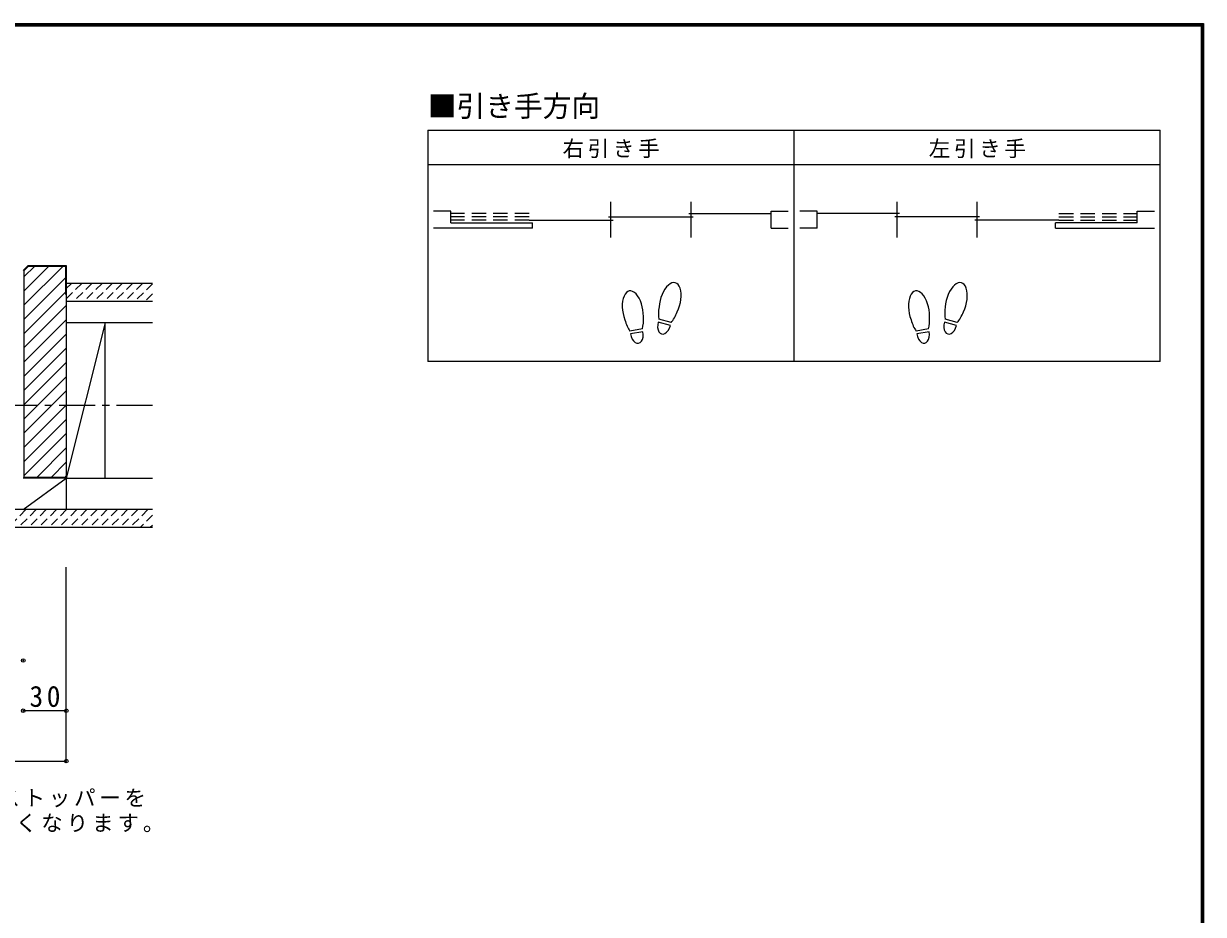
# Model space of a CAD drawing. Units: millimetres at full size, sheet at 1:5; details may follow other scales. Extents: x -973 to 977, y -718 to 696.
# Drawn here: x 155 to 977, y 76 to 696 of the extents above; entities that cross this region are included whole.
import ezdxf
from ezdxf.enums import TextEntityAlignment as Align

# ---------------------------------------------------------------- set-up
doc = ezdxf.new("R2010")
doc.units = ezdxf.units.MM
doc.header["$LTSCALE"] = 5
doc.header["$PDMODE"] = 32
doc.header["$PDSIZE"] = 2.5
for name, pattern in [('CHAIN1', [8, 5, -1, 1, -1]), ('DASHED1', [1.8, 1.2, -0.6]), ('DASHED2', [3, 2, -1])]:
    doc.linetypes.add(name, pattern=pattern)
for name, color, linetype, lineweight in [('0-1_通り芯', 4, 'CHAIN1', 9), ('0-2_柱', 7, 'Continuous', 9), ('0-3_仕上げ', 2, 'Continuous', 9), ('0-4_枠', 3, 'Continuous', 9), ('0-8_戸当り', 3, 'Continuous', 9), ('0-A_文字', 7, 'Continuous', 9), ('0-B_寸法', 7, 'Continuous', 9), ('0-C_ハッチ', 4, 'DASHED1', 9), ('F-0_補助線', 7, 'Continuous', 9)]:
    doc.layers.add(name, color=color, linetype=linetype, lineweight=lineweight)
doc.styles.add('ＭＳ ゴシック', font='')
doc.styles.get('ＭＳ ゴシック').set_extended_font_data('MS Gothic')

msp = doc.modelspace()

# ---------------------------------------------------------------- linework, layer by layer
at = {"layer": '0-1_通り芯'}
msp.add_line((244.795, 430), (-770.339, 430), dxfattribs=at)
at = {"layer": '0-2_柱'}
for p, q in [((244.795, 487.5), (184.795, 487.5)), ((211.795, 487.5), (184.795, 379.5)), ((184.795, 487.5), (184.795, 379.5)), ((211.795, 379.5), (211.795, 487.5)), ((154.795, 357.5), (184.795, 379.5)), ((184.795, 379.5), (244.795, 379.5))]:
    msp.add_line(p, q, dxfattribs=at)
at = {"layer": '0-3_仕上げ'}
for p, q in [((184.795, 515), (184.795, 502.5)), ((244.795, 515), (184.795, 515)), ((244.795, 502.5), (184.795, 502.5)), ((244.795, 357.5), (21.653, 357.5)), ((244.795, 345), (21.653, 345))]:
    msp.add_line(p, q, dxfattribs=at)
at = {"layer": '0-3_仕上げ', "color": 7}
msp.add_line((184.795, 379.5), (184.795, 357.5), dxfattribs=at)
at = {"layer": '0-4_枠'}
for p, q in [((158.295, 527.5), (154.795, 524)), ((158.502, 527), (155.295, 523.793)), ((158.295, 527.5), (184.795, 527.5)), ((184.795, 527.5), (184.795, 379.5)), ((155.295, 523.793), (155.295, 380)), ((184.295, 507.5), (184.795, 507.5)), ((184.795, 379.5), (154.795, 379.5)), ((184.795, 380), (155.295, 380))]:
    msp.add_line(p, q, dxfattribs=at)
msp.add_lwpolyline([(158.502, 527), (184.295, 527), (184.295, 507.5)], dxfattribs=at)
at = {"layer": '0-8_戸当り'}
for p, q in [((564.072, 546.929), (564.072, 571.729)), ((619.833, 546.929), (619.833, 571.729)), ((763.356, 546.929), (763.356, 571.729)), ((819.117, 546.929), (819.117, 571.729)), ((605.445, 485.706), (596.965, 487.978)), ((605.989, 487.735), (597.508, 490.007)), ((804.729, 485.706), (796.248, 487.978)), ((805.272, 487.735), (796.792, 490.007)), ((585.978, 483.378), (577.331, 481.853)), ((586.342, 481.31), (577.696, 479.785)), ((785.261, 483.378), (776.615, 481.853)), ((785.626, 481.31), (776.98, 479.785))]:
    msp.add_line(p, q, dxfattribs=at)
at = {"layer": '0-8_戸当り', "color": 2}
for p, q in [((452.55, 565.329), (440.55, 565.329)), ((452.55, 557.129), (452.55, 565.329)), ((507.111, 558.929), (565.672, 558.929)), ((562.472, 561.329), (621.433, 561.329)), ((618.233, 563.729), (675.595, 563.729)), ((675.595, 565.329), (687.595, 565.329)), ((675.595, 553.529), (675.595, 565.329)), ((707.595, 565.329), (695.595, 565.329)), ((707.595, 553.529), (707.595, 565.329)), ((764.956, 563.729), (707.595, 563.729)), ((820.717, 561.329), (761.756, 561.329)), ((876.078, 558.929), (817.517, 558.929)), ((930.639, 565.329), (942.639, 565.329)), ((930.639, 557.129), (930.639, 565.329)), ((509.511, 553.529), (440.55, 553.529)), ((452.55, 557.129), (509.511, 557.129)), ((509.511, 553.529), (509.511, 557.129)), ((675.595, 553.529), (687.595, 553.529)), ((707.595, 553.529), (695.595, 553.529)), ((930.639, 557.129), (873.678, 557.129)), ((873.678, 553.529), (873.678, 557.129)), ((873.678, 553.529), (942.639, 553.529))]:
    msp.add_line(p, q, dxfattribs=at)
at = {"layer": '0-8_戸当り', "linetype": 'DASHED2'}
for p, q in [((507.111, 563.729), (452.55, 563.729)), ((507.111, 561.329), (452.55, 561.329)), ((507.111, 558.929), (452.55, 558.929)), ((876.078, 563.729), (930.639, 563.729)), ((876.078, 561.329), (930.639, 561.329)), ((876.078, 558.929), (930.639, 558.929))]:
    msp.add_line(p, q, dxfattribs=at)
at = {"layer": '0-8_戸当り'}
for centre, major_axis, ratio, start_param, end_param in [((579.316, 495.877), (-2.445, 13.867), 0.5, 4.3405914, 8.2257792), ((605.234, 501.878), (3.644, 13.601), 0.5, 4.3405914, 8.2257792), ((778.6, 495.877), (-2.445, 13.867), 0.5, 4.3405914, 8.2257792), ((804.517, 501.878), (3.644, 13.601), 0.5, 4.3405914, 8.2257792), ((605.13, 501.489), (4.416, 16.48), 0.4, 1.8506333, 2.4428768), ((605.13, 501.489), (4.416, 16.48), 0.4, 3.8403085, 4.432552), ((804.413, 501.489), (4.416, 16.48), 0.4, 1.8506333, 2.4428768), ((804.413, 501.489), (4.416, 16.48), 0.4, 3.8403085, 4.432552), ((579.386, 495.481), (-2.963, 16.802), 0.4, 1.8506333, 2.4428768), ((579.386, 495.481), (-2.963, 16.802), 0.4, 3.8403085, 4.432552), ((601.205, 486.842), (1.894, 7.067), 0.6, 1.5707963, 4.712389), ((778.67, 495.481), (-2.963, 16.802), 0.4, 1.8506333, 2.4428768), ((778.67, 495.481), (-2.963, 16.802), 0.4, 3.8403085, 4.432552), ((800.489, 486.842), (1.894, 7.067), 0.6, 1.5707963, 4.712389), ((582.019, 480.548), (-1.27, 7.205), 0.6, 1.5707963, 4.712389), ((781.303, 480.548), (-1.27, 7.205), 0.6, 1.5707963, 4.712389)]:
    msp.add_ellipse(centre, major_axis=major_axis, ratio=ratio, start_param=start_param, end_param=end_param, dxfattribs=at)
at = {"layer": '0-A_文字', "color": 3}
for p, q in [((436.55, 621.667), (436.55, 460.667)), ((436.55, 621.667), (946.639, 621.667)), ((691.595, 460.667), (691.595, 621.667)), ((946.639, 460.667), (946.639, 621.667)), ((436.55, 597.667), (946.639, 597.667)), ((946.639, 460.667), (436.55, 460.667))]:
    msp.add_line(p, q, dxfattribs=at)
at = {"layer": '0-B_寸法', "color": 4}
for p, q in [((184.795, 182.5), (184.795, 317.5)), ((184.795, 217.5), (154.795, 217.5)), ((-710.339, 182.5), (184.795, 182.5))]:
    msp.add_line(p, q, dxfattribs=at)
at = {"layer": '0-B_寸法'}
for p in [(154.795, 252.5), (154.795, 217.5), (184.795, 217.5), (184.795, 182.5)]:
    msp.add_point(p, dxfattribs=at)
at = {"layer": '0-C_ハッチ', "linetype": 'Continuous'}
for p, q in [((155.295, 519.537), (162.758, 527)), ((155.295, 499.738), (182.557, 527)), ((155.295, 509.637), (172.658, 527)), ((155.295, 489.838), (184.295, 518.838)), ((155.295, 479.939), (184.295, 508.939)), ((155.295, 470.039), (184.795, 499.539)), ((155.295, 460.14), (184.795, 489.64)), ((155.295, 450.24), (184.795, 479.74)), ((155.295, 440.341), (184.795, 469.841)), ((155.295, 430.441), (184.795, 459.941)), ((155.295, 420.542), (184.795, 450.042)), ((155.295, 410.642), (184.795, 440.142)), ((155.295, 400.743), (184.795, 430.243)), ((155.295, 390.843), (184.795, 420.343)), ((155.295, 380.944), (184.795, 410.444)), ((164.25, 380), (184.795, 400.544)), ((174.15, 380), (184.795, 390.645)), ((184.049, 380), (184.795, 380.745))]:
    msp.add_line(p, q, dxfattribs=at)
at = {"layer": '0-C_ハッチ'}
for p, q in [((195.515, 515), (184.795, 504.279)), ((188.444, 515), (184.795, 511.351)), ((202.586, 515), (190.086, 502.5)), ((209.657, 515), (197.157, 502.5)), ((216.728, 515), (204.228, 502.5)), ((223.799, 515), (211.299, 502.5)), ((230.87, 515), (218.37, 502.5)), ((237.942, 515), (225.442, 502.5)), ((244.795, 514.782), (232.513, 502.5)), ((244.795, 507.711), (239.584, 502.5)), ((156.719, 357.5), (144.219, 345)), ((163.79, 357.5), (151.29, 345)), ((170.861, 357.5), (158.361, 345)), ((177.932, 357.5), (165.432, 345)), ((185.003, 357.5), (172.503, 345)), ((192.075, 357.5), (179.575, 345)), ((199.146, 357.5), (186.646, 345)), ((206.217, 357.5), (193.717, 345)), ((213.288, 357.5), (200.788, 345)), ((220.359, 357.5), (207.859, 345)), ((227.43, 357.5), (214.93, 345)), ((234.501, 357.5), (222.001, 345)), ((241.572, 357.5), (229.072, 345)), ((244.795, 353.652), (236.143, 345)), ((244.795, 346.58), (243.214, 345))]:
    msp.add_line(p, q, dxfattribs=at)
at = {"layer": 'F-0_補助線', "color": 6}
for p, q in [((-973.347, 695.833), (976.653, 695.833)), ((-973.347, 695), (976.653, 695)), ((-973.347, 694.167), (976.653, 694.167)), ((974.986, 695.833), (974.986, -700.833)), ((975.82, 695.833), (975.82, -700.833)), ((976.653, 695.833), (976.653, -700.833))]:
    msp.add_line(p, q, dxfattribs=at)

# ---------------------------------------------------------------- texts
at = {"layer": '0-A_文字', "style": 'ＭＳ ゴシック'}
msp.add_text('■引き手方向', height=14.66, dxfattribs=at).set_placement((436.55, 626.667), align=Align.BOTTOM_LEFT)
at = {"layer": '0-A_文字', "char_height": 11, "attachment_point": 7, "style": 'ＭＳ ゴシック'}
for s, insert in [('\\T1.17;右引き手', (530.322, 602.167)), ('\\T1.17;左引き手', (785.367, 602.167)), ('\\T1.17;※大型サムターン表示錠使用時は、引戸引き残しストッパーを', (-248.704, 150.114)), ('\\T1.18;\u3000ご使用ください。ただし、有効開口は102ミリ狭くなります。', (-248.704, 132.614))]:
    msp.add_mtext(s, dxfattribs=dict(at, insert=insert))
at = {"layer": '0-B_寸法', "insert": (159.17, 220), "char_height": 14.66, "attachment_point": 7, "style": 'ＭＳ ゴシック'}
msp.add_mtext('\\T1.27;\\W0.95;30', dxfattribs=at)

doc.saveas('drawing.dxf')
